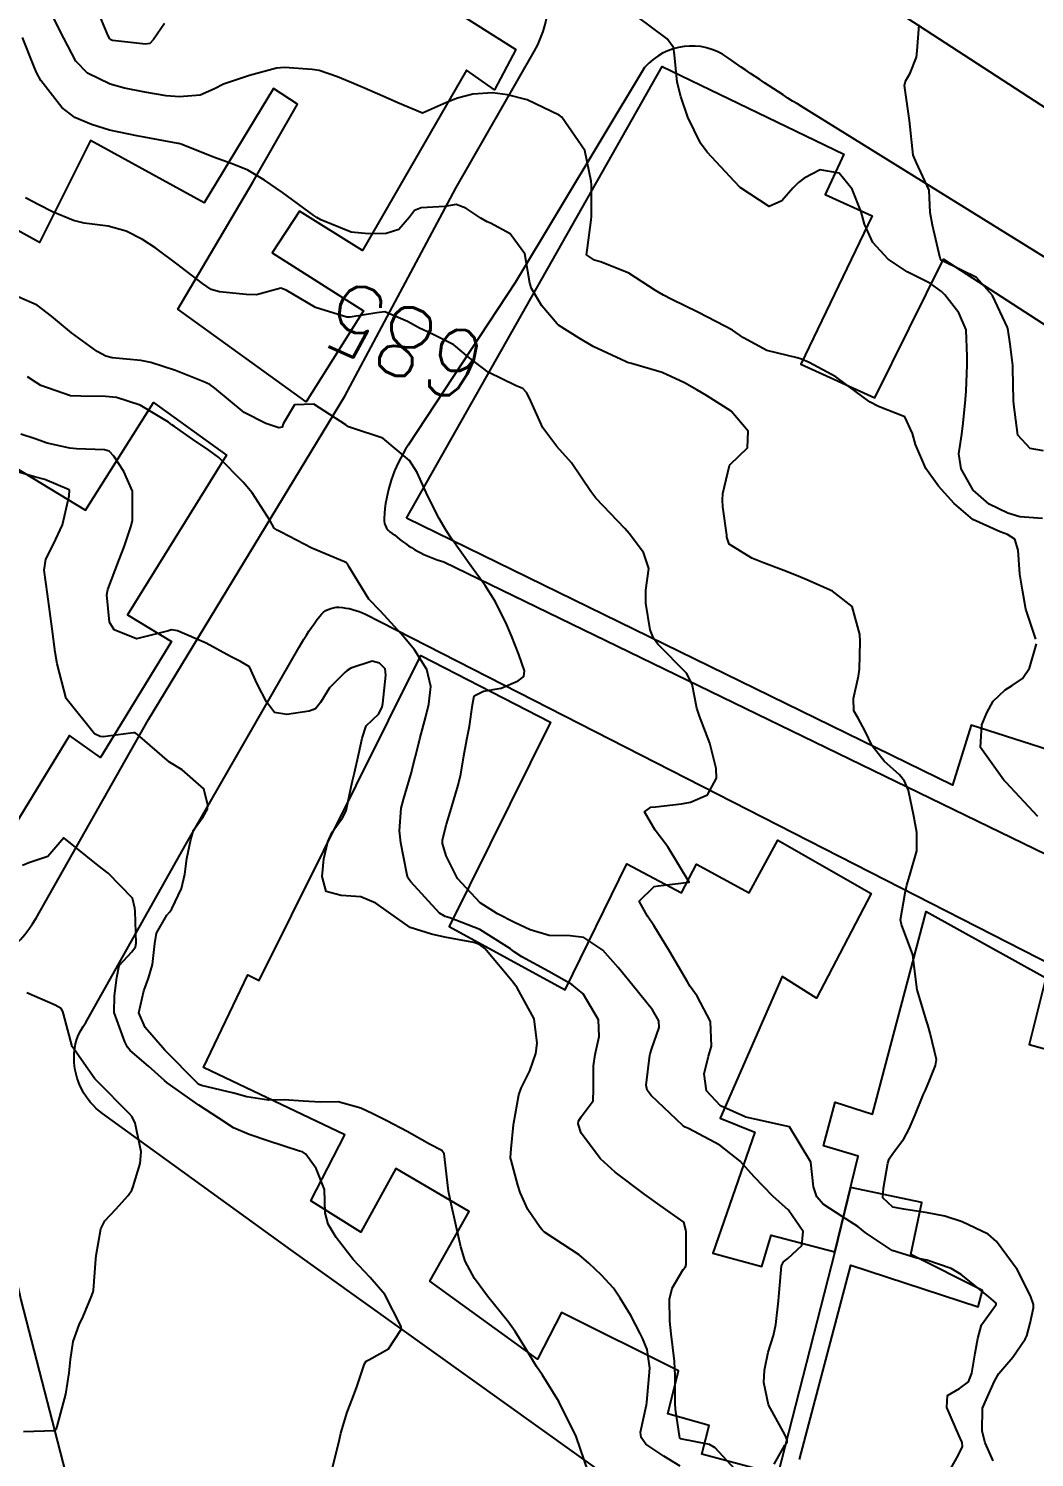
# Model space of a CAD drawing. Header units: metres. Extents: x 286371 to 293043, y 7462578 to 7466404.
# Drawn here: x 286510.7 to 286568.5, y 7465978.4 to 7466060.6 of the extents above; entities that cross this region are included whole.
import ezdxf
from ezdxf.enums import TextEntityAlignment as Align

# ---------------------------------------------------------------- set-up
doc = ezdxf.new("R2010")
doc.units = ezdxf.units.M
doc.header["$MEASUREMENT"] = 0
for name, color, linetype in [('Cotas', 45, 'Continuous'), ('Curvas de Nivel 1m', 11, 'Continuous'), ('Curvas de Nivel 5m', 15, 'Continuous'), ('Edificações', 30, 'Continuous'), ('Linha Férrea', 20, 'Continuous'), ('Vias primárias', 230, 'Continuous')]:
    doc.layers.add(name, color=color, linetype=linetype)
doc.styles.add('Style-STANDARD', font='STANDARD.shx')

msp = doc.modelspace()

# ---------------------------------------------------------------- linework, layer by layer
at = {"layer": 'Curvas de Nivel 1m', "flags": 128}
for points, elevation in [([(286518.501, 7466060.886), (286517.864, 7466059.968), (286517.651, 7466059.73), (286517.41, 7466059.691), (286515.506, 7466059.91), (286515.413, 7466059.943), (286515.348, 7466060.005), (286515.254, 7466060.169), (286514.483, 7466062.019)], 688), ([(286568.61, 7466025.467), (286568.043, 7466027.198), (286567.852, 7466028.279), (286567.704, 7466029.203), (286567.592, 7466030.577), (286567.403, 7466031.208), (286566.978, 7466031.482), (286566.569, 7466031.632), (286564.991, 7466032.353), (286563.909, 7466033.261), (286563.019, 7466034.272), (286562.284, 7466035.286), (286561.69, 7466036.66), (286561.529, 7466037.297), (286561.078, 7466038.262), (286559.56, 7466038.855), (286559.09, 7466039.09), (286558.747, 7466039.34), (286557.112, 7466040.556), (286555.578, 7466041.388), (286555.137, 7466041.574), (286554.894, 7466041.642), (286553.144, 7466042.073), (286551.802, 7466042.797), (286551.161, 7466043.238), (286550.771, 7466043.46), (286549.176, 7466044.268), (286547.685, 7466045.008), (286547.19, 7466045.252), (286546.744, 7466045.521), (286545.209, 7466046.516), (286543.634, 7466047.152), (286543.22, 7466047.272), (286542.767, 7466047.581), (286542.826, 7466047.985), (286543.044, 7466049.578), (286543.05, 7466049.785), (286543.05, 7466051.578), (286543.046, 7466051.82), (286542.673, 7466053.584), (286541.342, 7466055.484), (286541.199, 7466055.607), (286539.357, 7466056.483), (286538.228, 7466056.784), (286537.363, 7466056.898), (286536.226, 7466056.817), (286535.357, 7466056.577), (286534.714, 7466056.343), (286533.344, 7466055.724), (286531.923, 7466056.323), (286531.356, 7466056.57), (286529.992, 7466057.158), (286529.368, 7466057.421), (286528.443, 7466057.808), (286527.389, 7466058.177), (286526.989, 7466058.232), (286525.392, 7466058.357), (286524.937, 7466058.315), (286523.384, 7466057.884), (286521.887, 7466057.396), (286521.372, 7466057.125), (286520.539, 7466056.754), (286519.365, 7466056.654), (286518.593, 7466056.729), (286517.368, 7466056.93), (286516.202, 7466057.162), (286515.375, 7466057.395), (286514.061, 7466058.024), (286513.394, 7466058.706), (286512.696, 7466060.045), (286511.942, 7466061.551)], 687), ([(286568.993, 7466032.415), (286567.699, 7466032.498), (286566.997, 7466032.713), (286565.939, 7466033.23), (286565.016, 7466034.034), (286564.314, 7466035.255), (286564.184, 7466036.121), (286564.359, 7466037.255), (286564.442, 7466037.885), (286564.567, 7466039.252), (286564.615, 7466039.738), (286564.664, 7466041.251), (286564.656, 7466041.727), (286564.599, 7466043.253), (286564.189, 7466044.239), (286563.384, 7466045.271), (286563.188, 7466045.458), (286562.562, 7466045.919), (286561.214, 7466046.603), (286560.121, 7466047.321), (286559.238, 7466048.285), (286558.755, 7466049.342), (286558.567, 7466050.042), (286558.057, 7466051.353), (286557.298, 7466052.278), (286556.219, 7466052.462), (286555.293, 7466051.992), (286554.963, 7466051.726), (286554.637, 7466051.404), (286554.002, 7466050.684), (286553.268, 7466050.345), (286551.61, 7466051.45), (286551.289, 7466051.785), (286549.707, 7466053.479), (286549.322, 7466054.005), (286548.6, 7466055.496), (286548.188, 7466056.675), (286547.992, 7466057.505), (286547.833, 7466059.072), (286547.775, 7466059.509), (286547.411, 7466059.99), (286545.683, 7466061.288)], 688), ([(286569.051, 7466036.292), (286568.287, 7466036.43), (286567.573, 7466037.207), (286567.344, 7466038.957), (286567.328, 7466039.211), (286567.3, 7466041.033), (286567.291, 7466041.212), (286567.142, 7466042.441), (286567.029, 7466043.216), (286566.981, 7466043.393), (286566.117, 7466045.23), (286565.204, 7466046.265), (286563.314, 7466047.181), (286563.223, 7466047.228), (286563.175, 7466047.275), (286563.114, 7466047.387), (286562.667, 7466049.283), (286562.534, 7466050.016), (286562.485, 7466051.286), (286561.744, 7466052.861), (286561.558, 7466053.301), (286561.344, 7466055.304), (286561.062, 7466057.309), (286561.119, 7466057.567), (286561.385, 7466058.022), (286561.756, 7466058.942), (286561.78, 7466059.299), (286561.911, 7466060.813)], 689), ([(286566.169, 7465978.204), (286565.704, 7465979.232), (286565.523, 7465979.906), (286565.554, 7465981.234), (286565.75, 7465981.703), (286566.237, 7465982.774), (286566.493, 7465983.221), (286567.296, 7465984.171), (286568.005, 7465985.198), (286568.088, 7465985.386), (286568.288, 7465986.123), (286568.489, 7465987.004), (286568.482, 7465987.192), (286568.312, 7465987.693), (286567.546, 7465989.206), (286566.358, 7465990.822), (286565.878, 7465991.232), (286564.374, 7465991.941), (286563.379, 7465992.269), (286562.382, 7465992.473), (286561.014, 7465992.675), (286560.386, 7465992.798), (286559.806, 7465993.323), (286559.846, 7465993.879), (286560.106, 7465995.319), (286560.178, 7465995.568), (286560.433, 7465995.931), (286561.027, 7465996.724), (286561.334, 7465997.301), (286561.666, 7465998.096), (286562.162, 7465999.289), (286562.259, 7465999.516), (286562.496, 7466000.086), (286562.852, 7466000.936), (286562.894, 7466001.279), (286562.537, 7466002.808), (286562.395, 7466003.287), (286562.317, 7466003.518), (286561.787, 7466005.296), (286561.683, 7466006.202), (286561.535, 7466007.3), (286560.893, 7466009.057), (286560.824, 7466009.312), (286561.102, 7466010.871), (286561.198, 7466011.307), (286561.407, 7466012.022), (286561.763, 7466013.293), (286561.762, 7466014.336), (286561.592, 7466015.292), (286561.285, 7466016.768), (286561.058, 7466017.3), (286560.769, 7466017.663), (286559.899, 7466018.44), (286559.192, 7466019.328), (286558.807, 7466020.169), (286558.402, 7466020.927), (286558.153, 7466021.345), (286558.136, 7466022.043), (286558.424, 7466023.341), (286558.47, 7466023.73), (286558.505, 7466025.34), (286558.495, 7466025.735), (286558.056, 7466027.347), (286556.927, 7466028.224), (286555.438, 7466028.886), (286554.939, 7466029.085), (286554.127, 7466029.407), (286552.95, 7466029.853), (286552.27, 7466030.119), (286550.966, 7466030.936), (286550.85, 7466031.335), (286550.833, 7466031.457), (286550.617, 7466033.08), (286550.589, 7466033.461), (286550.619, 7466033.852), (286551.001, 7466035.455), (286551.007, 7466035.482), (286551.035, 7466035.516), (286552.021, 7466036.469), (286552.075, 7466037.439), (286551.086, 7466038.575), (286549.677, 7466039.476), (286549.109, 7466039.799), (286548.4, 7466040.21), (286547.123, 7466040.81), (286545.356, 7466041.316), (286545.132, 7466041.382), (286545.02, 7466041.435), (286544.767, 7466041.55), (286543.145, 7466042.297), (286542.347, 7466042.785), (286541.163, 7466043.535), (286541.124, 7466043.566), (286541.081, 7466043.606), (286540.201, 7466044.646), (286539.614, 7466045.636), (286539.511, 7466045.95), (286539.224, 7466047.634), (286538.38, 7466048.791), (286537.25, 7466049.401), (286537.057, 7466049.474), (286536.687, 7466049.676), (286535.836, 7466050.266), (286535.265, 7466050.461), (286534.626, 7466050.352), (286533.262, 7466050.275), (286532.872, 7466050.129), (286532.588, 7466049.744), (286531.967, 7466049.03), (286531.24, 7466048.802), (286530.232, 7466048.787), (286529.24, 7466048.879), (286527.487, 7466049.585), (286527.252, 7466049.714), (286527.08, 7466049.827), (286525.274, 7466051.168), (286524.254, 7466051.87), (286523.292, 7466052.438), (286522.396, 7466052.804), (286521.31, 7466053.191), (286519.445, 7466053.943), (286519.324, 7466053.97), (286519.291, 7466053.978), (286517.329, 7466054.336), (286516.895, 7466054.417), (286515.335, 7466054.753), (286514.29, 7466055.07), (286513.346, 7466055.483), (286512.591, 7466056.046), (286511.377, 7466057.61), (286511.139, 7466058.068), (286510.969, 7466058.492), (286510.326, 7466060.081)], 686), ([(286553.566, 7465978.01), (286554.18, 7465979.105), (286554.31, 7465979.274), (286554.314, 7465979.402), (286554.188, 7465979.675), (286553.236, 7465981.419), (286552.96, 7465982.696), (286553.005, 7465983.423), (286553.225, 7465984.455), (286553.52, 7465985.416), (286553.656, 7465986.041), (286553.815, 7465987.412), (286553.857, 7465987.865), (286553.988, 7465989.41), (286554.094, 7465989.652), (286554.341, 7465989.835), (286555.159, 7465990.585), (286555.234, 7465991.391), (286554.382, 7465992.624), (286553.493, 7465993.418), (286552.411, 7465994.537), (286551.606, 7465995.447), (286550.437, 7465996.359), (286548.628, 7465997.316), (286548.453, 7465997.399), (286548.304, 7465997.497), (286546.488, 7465999.209), (286546.258, 7465999.528), (286546.21, 7465999.817), (286546.406, 7466001.526), (286546.431, 7466001.62), (286546.53, 7466001.926), (286546.945, 7466003.122), (286546.932, 7466003.519), (286546.563, 7466004.141), (286545.43, 7466005.542), (286544.599, 7466006.573), (286543.708, 7466007.568), (286542.625, 7466008.303), (286541.827, 7466008.396), (286540.626, 7466008.411), (286539.523, 7466008.738), (286538.637, 7466009.163), (286537.649, 7466009.659), (286536.654, 7466010.306), (286535.356, 7466011.694), (286534.694, 7466013.006), (286534.489, 7466013.708), (286534.484, 7466013.931), (286534.721, 7466014.815), (286534.924, 7466015.509), (286534.984, 7466015.701), (286535.381, 7466017.068), (286535.533, 7466017.693), (286535.72, 7466018.75), (286535.879, 7466019.688), (286536.032, 7466020.46), (286536.204, 7466021.684), (286536.315, 7466022.199), (286536.836, 7466022.469), (286537.854, 7466022.644), (286538.845, 7466023.073), (286539.17, 7466023.319), (286539.194, 7466023.639), (286538.868, 7466024.592), (286538.461, 7466025.651), (286538.129, 7466026.426), (286537.505, 7466027.666), (286536.937, 7466028.545), (286536.115, 7466029.687), (286534.977, 7466031.266), (286534.69, 7466031.709), (286534.295, 7466032.415), (286533.626, 7466033.725), (286533.034, 7466035.056), (286532.597, 7466035.741), (286531.063, 7466037.027), (286529.243, 7466037.62), (286529.072, 7466037.673), (286528.923, 7466037.797), (286527.091, 7466038.986), (286525.981, 7466038.951), (286525.324, 7466037.851), (286525.269, 7466037.653), (286525.071, 7466037.626), (286524.326, 7466037.866), (286523.083, 7466038.509), (286521.387, 7466039.91), (286521.107, 7466040.113), (286520.754, 7466040.275), (286519.119, 7466040.922), (286517.717, 7466041.374), (286517.127, 7466041.491), (286515.476, 7466041.652), (286515.13, 7466041.737), (286514.627, 7466042.012), (286513.15, 7466043.093), (286512, 7466044.052), (286511.176, 7466044.683), (286510.121, 7466045.145)], 684), ([(286551.555, 7465977.443), (286550.176, 7465978.945), (286549.838, 7465979.13), (286548.183, 7465979.464), (286548.133, 7465979.505), (286547.881, 7465981.173), (286547.869, 7465981.501), (286547.865, 7465983.129), (286547.853, 7465983.5), (286547.825, 7465983.926), (286547.64, 7465985.504), (286547.553, 7465986.238), (286547.542, 7465987.506), (286547.687, 7465988.13), (286548.33, 7465989.2), (286548.463, 7465989.362), (286548.511, 7465989.492), (286548.501, 7465991.353), (286548.486, 7465991.493), (286548.37, 7465991.921), (286547.01, 7465992.89), (286546.391, 7465993.32), (286546.123, 7465993.529), (286544.413, 7465994.802), (286543.568, 7465995.567), (286542.453, 7465997.057), (286542.287, 7465997.587), (286542.308, 7465997.746), (286542.47, 7465997.994), (286543.152, 7465998.907), (286543.173, 7465999.574), (286543.175, 7466000.914), (286543.274, 7466001.573), (286543.507, 7466002.602), (286543.464, 7466003.571), (286542.576, 7466005.056), (286541.93, 7466005.594), (286540.595, 7466006.353), (286539.05, 7466007.195), (286538.612, 7466007.486), (286538.399, 7466007.648), (286536.63, 7466008.76), (286534.906, 7466009.434), (286534.641, 7466009.517), (286534.312, 7466009.709), (286532.671, 7466011.51), (286532.5, 7466011.737), (286532.428, 7466011.988), (286532.091, 7466013.744), (286532.011, 7466014.448), (286532.109, 7466015.744), (286532.235, 7466016.249), (286532.681, 7466017.736), (286532.697, 7466017.804), (286532.769, 7466018.072), (286533.109, 7466019.41), (286533.188, 7466019.729), (286533.523, 7466021.014), (286533.691, 7466021.721), (286533.812, 7466022.747), (286533.586, 7466023.723), (286532.877, 7466024.858), (286532.124, 7466025.746), (286530.914, 7466027.07), (286530.252, 7466027.775), (286529.095, 7466029.649), (286529.014, 7466029.794), (286528.955, 7466029.856), (286528.841, 7466029.911), (286526.967, 7466030.691), (286525.208, 7466031.624), (286524.982, 7466031.743), (286524.805, 7466031.857), (286524.57, 7466032.281), (286523.544, 7466033.876), (286523.023, 7466034.499), (286521.619, 7466035.906), (286521.05, 7466036.331), (286520.099, 7466036.968), (286519.07, 7466037.692), (286518.923, 7466037.797), (286518.72, 7466037.95), (286517.088, 7466038.927), (286515.732, 7466039.358), (286515.095, 7466039.432), (286513.683, 7466039.438), (286513.096, 7466039.471), (286511.387, 7466040.06), (286511.106, 7466040.221), (286510.623, 7466040.56)], 683), ([(286548.16, 7465977.893), (286547.216, 7465978.471), (286546.178, 7465979.164), (286545.907, 7465979.539), (286545.881, 7465979.846), (286546.212, 7465981.424), (286546.231, 7465981.534), (286546.234, 7465981.554), (286546.414, 7465983.522), (286546.26, 7465984.61), (286545.998, 7465985.258), (286545.863, 7465985.533), (286545.31, 7465986.564), (286544.709, 7465987.548), (286544.313, 7465988.123), (286543.63, 7465988.874), (286542.909, 7465989.576), (286542.341, 7465990.056), (286541.404, 7465990.657), (286540.36, 7465991.352), (286540.227, 7465991.482), (286540.104, 7465991.62), (286539.394, 7465992.649), (286538.946, 7465993.644), (286538.819, 7465994.055), (286538.432, 7465995.496), (286538.402, 7465995.613), (286538.401, 7465995.645), (286538.442, 7465996.144), (286538.57, 7465997.535), (286538.582, 7465997.643), (286538.872, 7465999.255), (286539.003, 7465999.637), (286539.508, 7466000.63), (286539.846, 7466001.625), (286539.93, 7466002.226), (286539.766, 7466003.626), (286538.771, 7466005.452), (286538.609, 7466005.644), (286538.584, 7466005.672), (286536.918, 7466007.67), (286536.617, 7466007.898), (286536.29, 7466008.008), (286534.623, 7466008.315), (286533.852, 7466008.49), (286532.631, 7466008.878), (286531.383, 7466009.753), (286530.652, 7466010.283), (286529.79, 7466010.644), (286528.658, 7466010.725), (286527.793, 7466010.944), (286527.558, 7466011.811), (286527.669, 7466012.83), (286527.898, 7466013.807), (286528.149, 7466014.367), (286528.725, 7466015.18), (286528.936, 7466015.587), (286528.983, 7466015.791), (286529.298, 7466017.244), (286529.421, 7466017.785), (286529.665, 7466018.897), (286529.872, 7466019.778), (286530.103, 7466020.477), (286530.815, 7466021.171), (286531.01, 7466021.573), (286531.05, 7466021.761), (286531.227, 7466023.388), (286531.182, 7466023.76), (286530.869, 7466024.081), (286530.439, 7466024.203), (286529.205, 7466023.789), (286528.996, 7466023.657), (286528.859, 7466023.546), (286527.984, 7466022.664), (286527.472, 7466021.815), (286527.188, 7466021.457), (286526.824, 7466021.332), (286525.528, 7466021.136), (286524.825, 7466021.242), (286524.362, 7466021.862), (286523.828, 7466022.891), (286523.38, 7466023.877), (286522.868, 7466024.181), (286522.296, 7466024.47), (286520.884, 7466025.235), (286519.238, 7466025.939), (286518.895, 7466025.994), (286518.719, 7466025.948), (286516.887, 7466025.482), (286515.596, 7466026.004), (286515.334, 7466026.44), (286515.185, 7466028.009), (286515.233, 7466028.313), (286515.864, 7466029.991), (286516.172, 7466030.78), (286516.579, 7466031.981), (286516.654, 7466032.314), (286516.646, 7466033.98), (286516.157, 7466035.113), (286515.576, 7466035.996), (286515.322, 7466036.274), (286515.049, 7466036.364), (286513.443, 7466036.422), (286513.05, 7466036.458), (286511.744, 7466036.744), (286511.058, 7466036.985), (286510.236, 7466037.255)], 682), ([(286542.857, 7465977.584), (286542.184, 7465979.594), (286541.171, 7465981.61), (286540.237, 7465983.122), (286539.896, 7465983.63), (286539.32, 7465984.577), (286538.674, 7465985.648), (286538.282, 7465986.181), (286537.076, 7465987.673), (286536.319, 7465988.697), (286535.795, 7465989.693), (286535.541, 7465990.506), (286535.271, 7465991.701), (286534.937, 7465993.165), (286534.836, 7465993.708), (286534.611, 7465995.532), (286534.598, 7465995.712), (286534.579, 7465995.854), (286534.439, 7465996.056), (286533.744, 7465996.425), (286532.455, 7465997.136), (286531.281, 7465997.762), (286530.47, 7465998.152), (286529.779, 7465998.481), (286528.48, 7465998.858), (286527.46, 7465998.839), (286526.48, 7465998.894), (286525.37, 7465998.961), (286524.48, 7465998.943), (286523.223, 7465999.143), (286522.486, 7465999.343), (286520.617, 7465999.798), (286520.493, 7465999.855), (286520.401, 7465999.926), (286518.522, 7466001.824), (286518.399, 7466001.956), (286517.386, 7466003.127), (286517.011, 7466003.978), (286517.313, 7466005.234), (286517.576, 7466005.97), (286517.808, 7466006.755), (286517.941, 7466007.965), (286518.031, 7466008.555), (286518.638, 7466009.583), (286518.811, 7466009.783), (286518.914, 7466009.95), (286519.481, 7466011.123), (286519.67, 7466011.94), (286519.776, 7466012.85), (286520.01, 7466013.935), (286520.163, 7466014.485), (286520.724, 7466015.252), (286520.975, 7466015.677), (286520.993, 7466015.921), (286520.753, 7466016.857), (286519.504, 7466017.943), (286518.781, 7466018.39), (286516.947, 7466019.982), (286516.805, 7466020.07), (286516.712, 7466020.079), (286516.118, 7466019.995), (286514.968, 7466019.845), (286514.802, 7466019.868), (286514.463, 7466020.02), (286512.834, 7466022.044), (286512.313, 7466024.053), (286512.205, 7466024.723), (286512.03, 7466026.057), (286511.905, 7466027.063), (286511.76, 7466028.062), (286511.581, 7466029.428), (286511.669, 7466030.064), (286512.103, 7466030.921), (286512.622, 7466032.05), (286513.009, 7466033.709), (286513.033, 7466034.034), (286513.014, 7466034.055), (286511.614, 7466034.654), (286511.025, 7466034.811), (286510.031, 7466035.086)], 681), ([(286568.735, 7466015.263), (286566.905, 7466017.212), (286566.766, 7466017.358), (286565.426, 7466019.235), (286565.503, 7466020.545), (286565.804, 7466021.23), (286566.155, 7466021.904), (286566.844, 7466022.556), (286567.256, 7466022.8), (286567.841, 7466023.2), (286568.256, 7466023.801), (286568.652, 7466025.188)], 687), ([(286510.378, 7465979.895), (286512.192, 7465979.95), (286512.282, 7465980.053), (286512.327, 7465980.183), (286512.811, 7465982.036), (286513.021, 7465983.254), (286513.089, 7465984.032), (286513.234, 7465985.066), (286513.589, 7465986.025), (286513.81, 7465986.503), (286514.309, 7465987.707), (286514.396, 7465987.93), (286514.412, 7465988.013), (286514.548, 7465989.804), (286514.565, 7465990.011), (286514.832, 7465991.542), (286515.068, 7465992.004), (286515.693, 7465992.686), (286516.396, 7465993.459), (286516.608, 7465993.775), (286516.691, 7465993.98), (286517.092, 7465995.307), (286517.157, 7465995.974), (286516.815, 7465997.623), (286516.629, 7465997.982), (286516.467, 7465998.18), (286514.651, 7466000.012), (286514.496, 7466000.176), (286513.181, 7466002.035), (286512.678, 7466003.917), (286512.65, 7466004.043), (286512.557, 7466004.218), (286512.205, 7466004.405), (286510.57, 7466005.13)], 679)]:
    msp.add_lwpolyline(points, dxfattribs=dict(at, elevation=elevation))
at = {"layer": 'Curvas de Nivel 5m', "flags": 128}
for points, elevation in [([(286563.71, 7465977.712), (286564.173, 7465978.536), (286564.401, 7465979.031), (286564.374, 7465979.252), (286564.19, 7465979.671), (286563.489, 7465981.265), (286563.525, 7465981.964), (286564.231, 7465982.358), (286564.74, 7465982.743), (286564.931, 7465983.244), (286565.116, 7465984.387), (286565.276, 7465985.239), (286565.498, 7465986.024), (286566.303, 7465987.142), (286566.336, 7465987.192), (286566.34, 7465987.224), (286566.305, 7465987.289), (286565.909, 7465987.632), (286564.329, 7465988.918), (286563.743, 7465989.263), (286562.341, 7465989.751), (286561.779, 7465989.857), (286560.349, 7465990.301), (286558.797, 7465991.338), (286558.369, 7465991.674), (286557.482, 7465992.254), (286556.388, 7465992.967), (286556.01, 7465993.38), (286555.823, 7465993.963), (286555.677, 7465995.386), (286554.454, 7465997.404), (286552.46, 7465997.854), (286551.94, 7465997.964), (286550.471, 7465998.626), (286549.666, 7465999.477), (286549.528, 7466000.454), (286549.796, 7466001.475), (286549.955, 7466002.051), (286549.898, 7466003.474), (286549.141, 7466004.92), (286548.736, 7466005.492), (286548.588, 7466005.747), (286547.546, 7466007.51), (286546.636, 7466008.987), (286546.27, 7466009.53), (286545.801, 7466010.393), (286546.67, 7466011.236), (286546.912, 7466011.279), (286548.674, 7466011.494), (286547.439, 7466013.513), (286546.718, 7466014.471), (286546.101, 7466015.534), (286546.466, 7466015.801), (286546.739, 7466015.828), (286548.242, 7466016.001), (286548.743, 7466016.086), (286549.726, 7466016.503), (286550.24, 7466017.472), (286550.226, 7466018.019), (286549.856, 7466019.479), (286549.264, 7466021.041), (286549.11, 7466021.49), (286548.845, 7466022.885), (286548.512, 7466023.5), (286546.879, 7466025.178), (286546.624, 7466025.528), (286546.423, 7466026), (286546.176, 7466027.536), (286546.183, 7466028.277), (286546.359, 7466029.533), (286546.05, 7466030.446), (286545.22, 7466031.551), (286544.979, 7466031.824), (286543.3, 7466033.58), (286543.02, 7466033.968), (286541.914, 7466035.601), (286541.058, 7466036.547), (286540.266, 7466037.627), (286539.569, 7466039.165), (286539.341, 7466039.641), (286539.108, 7466039.881), (286538.718, 7466040.042), (286537.121, 7466040.815), (286535.974, 7466041.692), (286535.145, 7466042.403), (286533.831, 7466043.047), (286533.158, 7466043.351), (286532.482, 7466043.745), (286531.172, 7466044.288), (286530.705, 7466044.237), (286529.167, 7466043.98), (286528.979, 7466043.985), (286527.175, 7466044.549), (286525.501, 7466045.538), (286525.191, 7466045.657), (286523.78, 7466045.281), (286523.185, 7466045.295), (286521.652, 7466045.443), (286521.189, 7466045.584), (286520.672, 7466045.922), (286519.211, 7466047.064), (286517.995, 7466047.963), (286517.234, 7466048.461), (286516.3, 7466048.932), (286515.248, 7466049.226), (286513.876, 7466049.401), (286513.257, 7466049.542), (286512.056, 7466050.053), (286511.27, 7466050.456), (286510.5, 7466050.851)], 685), ([(286528.154, 7465977.804), (286528.552, 7465979.425), (286528.636, 7465979.798), (286528.995, 7465981), (286529.305, 7465981.788), (286529.559, 7465982.449), (286529.999, 7465983.778), (286530.093, 7465983.93), (286530.248, 7465984.018), (286531.376, 7465984.639), (286532.11, 7465985.747), (286532.102, 7465985.923), (286531.171, 7465987.762), (286530.328, 7465988.737), (286529.353, 7465989.789), (286528.363, 7465991.046), (286527.904, 7465991.812), (286527.731, 7465992.467), (286527.707, 7465993.815), (286527.228, 7465995.016), (286526.63, 7465995.832), (286526.436, 7465995.965), (286526.253, 7465996.021), (286524.445, 7465996.606), (286523.357, 7465996.975), (286522.456, 7465997.36), (286521.612, 7465997.907), (286520.475, 7465998.662), (286518.657, 7465999.952), (286518.496, 7466000.087), (286517.571, 7466000.906), (286516.521, 7466001.81), (286516.375, 7466001.987), (286516.217, 7466002.301), (286515.604, 7466003.999), (286515.613, 7466004.954), (286515.763, 7466005.997), (286515.892, 7466006.697), (286516.607, 7466007.483), (286516.824, 7466007.769), (286516.859, 7466007.981), (286516.803, 7466009.821), (286516.797, 7466009.982), (286516.653, 7466010.564), (286515.247, 7466012.006), (286514.683, 7466012.45), (286512.714, 7466014.044), (286511.784, 7466012.972), (286510.692, 7466012.608), (286510.327, 7466012.443)], 680)]:
    msp.add_lwpolyline(points, dxfattribs=dict(at, elevation=elevation))
at = {"layer": 'Edificações'}
for points in [[(286507.025, 7466064.552), (286512.906, 7466075.075), (286524.433, 7466068.058), (286526.567, 7466071.61), (286532.588, 7466067.206), (286530.787, 7466064.407), (286538.709, 7466059.381), (286537.476, 7466057.061), (286535.864, 7466058.198), (286529.887, 7466047.816), (286526.254, 7466050.08)], [(286526.254, 7466050.08), (286524.698, 7466047.68), (286529.942, 7466044.347), (286526.653, 7466039.109), (286519.264, 7466044.442), (286523.581, 7466051.747), (286526.141, 7466056.245), (286524.766, 7466057.145), (286520.781, 7466050.558), (286514.238, 7466054.157), (286511.299, 7466048.285), (286501.002, 7466053.972)], [(286502.787, 7466039.657), (286513.942, 7466032.892), (286517.86, 7466039.088), (286522.063, 7466036.056), (286516.371, 7466026.873), (286518.893, 7466025.328), (286514.817, 7466018.652), (286513.035, 7466019.916), (286506.139, 7466008.668)], [(286555.023, 7465978.272), (286557.965, 7465989.459), (286565.297, 7465987.062), (286565.553, 7465987.989), (286561.421, 7465990.078), (286562.061, 7465993.052), (286557.954, 7465993.931), (286557.051, 7465990.214), (286553.78, 7465977.408), (286549.407, 7465978.59), (286549.818, 7465980.234), (286547.452, 7465980.902), (286548.069, 7465983.385), (286541.33, 7465986.725), (286539.941, 7465984.053), (286533.757, 7465988.533), (286536.021, 7465992.541), (286531.802, 7465995.008), (286529.795, 7465991.359), (286526.914, 7465993.158), (286528.869, 7465996.96), (286520.73, 7466000.831), (286523.296, 7466006.157), (286523.942, 7466005.835), (286533.245, 7466024.532), (286540.703, 7466020.684), (286534.873, 7466008.935), (286541.54, 7466005.285), (286545.096, 7466012.536), (286548.23, 7466010.875), (286549.097, 7466012.515), (286552.133, 7466010.875), (286553.775, 7466013.907), (286559.138, 7466010.839), (286556.006, 7466004.822), (286554.023, 7466006.059), (286550.458, 7465997.915), (286552.461, 7465997.1), (286550.03, 7465990.148), (286552.856, 7465989.372), (286553.384, 7465991.172), (286557.051, 7465990.214), (286558.391, 7465995.728), (286556.397, 7465996.32), (286557.065, 7465998.825), (286559.22, 7465998.138), (286562.309, 7466009.79), (286569.198, 7466005.99), (286568.233, 7466002.154), (286571.294, 7466001.313)]]:
    msp.add_lwpolyline(points, dxfattribs=at)
msp.add_lwpolyline([(286532.408, 7466032.423), (286547.122, 7466058.398), (286557.579, 7466053.369), (286556.494, 7466051.048), (286559.206, 7466049.81), (286555.098, 7466041.288), (286559.358, 7466039.354), (286563.308, 7466047.323), (286576.951, 7466038.494), (286591.257, 7466030.172), (286589.8, 7466024.106), (286593.298, 7466023.087), (286593.638, 7466024.882), (286598.157, 7466023.329), (286595.871, 7466014.575), (286593.636, 7466015.206), (286592.858, 7466012.294), (286593.781, 7466012.1), (286592.906, 7466008.696), (286586.298, 7466010.201), (286574.869, 7466015.701), (286575.257, 7466017.205), (286564.901, 7466020.51), (286563.82, 7466017.065)], close=True, dxfattribs=at)
at = {"layer": 'Linha Férrea'}
msp.add_lwpolyline([(287835.179, 7465381.466, 0.010304), (287693.156, 7465427.508), (287537.994, 7465472.45, -0.040382), (287441.992, 7465506.855, -0.042368), (287320.572, 7465578.566, -0.008489), (287246.958, 7465627.065, -0.004773), (287110.875, 7465718.76), (286883.882, 7465869.126), (286836.139, 7465900.582), (286681.718, 7466001.989, 0.002623), (286488.21, 7466128.277, 0.036116), (286381.904, 7466186.943, 0.036116)], format="xyb", dxfattribs=at)
at = {"layer": 'Vias primárias'}
msp.add_lwpolyline([(286656.7, 7466001.32), (286641.762, 7466010.764), (286614.012, 7466028.136), (286582.859, 7466047.125), (286534.432, 7466078.593), (286518.736, 7466091.079), (286469.553, 7466127.353), (286439.376, 7466144.587), (286419.576, 7466154.659), (286405.847, 7466161.192), (286381.904, 7466172.66)], dxfattribs=at)
msp.add_lwpolyline([(286506.355, 7466005.894, 0.201658), (286511.11, 7466009.423), (286517.576, 7466020.836), (286528.861, 7466039.448), (286535.259, 7466051.406), (286539.761, 7466059.268, 0.274175), (286539.665, 7466065.653, 0.106302), (286537.539, 7466067.88), (286517.062, 7466082.984), (286493.754, 7466100.476)], format="xyb", dxfattribs=at)
at = {"layer": 'Vias primárias', "elevation": 684.596}
msp.add_lwpolyline([(286381.904, 7466093.444), (286385.111, 7466091.951), (286392.162, 7466087.881), (286401.332, 7466081.52), (286422.771, 7466064.676), (286433.802, 7466055.136), (286443.872, 7466044.651), (286457.808, 7466030.237), (286470.917, 7466020.345), (286486.344, 7466009.324), (286503.685, 7465996.27), (286508.276, 7465991.317, -0.139478), (286510.24, 7465987.452), (286514.288, 7465971.728), (286520.006, 7465947.433), (286526.618, 7465920.665), (286533.108, 7465894.11), (286538.704, 7465871.537), (286544.797, 7465849.134)], format="xyb", dxfattribs=at)
at = {"layer": 'Vias primárias'}
for points in [[(286534.567, 7466029.92), (286569.231, 7466013.082), (286584.807, 7466004.671), (286589.845, 7466002.226, -0.005686), (286592.078, 7466001.111, 0.443694), (286596.773, 7466002.882), (286601.733, 7466021.369, 0.121455), (286601.799, 7466024.569, 0.205026), (286599.074, 7466028.34), (286582.385, 7466039.215), (286555.174, 7466056.08, -0.015416), (286550.873, 7466058.933, 0.387785), (286546.113, 7466058.342), (286538.686, 7466045.999), (286532.508, 7466036.626, 0.133563), (286531.128, 7466032.423, 0.313573), (286531.719, 7466031.472, 0.11887)], [(286530.06, 7466026.899), (286576.675, 7466003.086), (286589.641, 7465996.48, -0.055849), (286592.36, 7465994.688, -0.266436), (286593.611, 7465991.32), (286589.531, 7465976.584), (286584.797, 7465957.872, -0.087586), (286583.055, 7465953.996, -0.256384), (286580.499, 7465952.693, -0.090502), (286577.454, 7465953.344, -0.067192), (286575.768, 7465954.322), (286550.307, 7465972.764), (286525.762, 7465990.336), (286514.935, 7465998.175, -0.238557), (286513.29, 7466001.368, -0.166263), (286513.972, 7466003.412), (286519.671, 7466013.549), (286526.246, 7466025.012, -0.032492), (286527.423, 7466026.785, -0.249022), (286528.536, 7466027.298, -0.100335)]]:
    msp.add_lwpolyline(points, format="xyb", close=True, dxfattribs=at)

# ---------------------------------------------------------------- texts
at = {"layer": 'Cotas', "style": 'Style-STANDARD'}
msp.add_text('685', height=4, rotation=156.60402, dxfattribs=at).set_placement((286532.298, 7466042.582, 685), align=Align.MIDDLE_CENTER)

doc.saveas('drawing.dxf')
